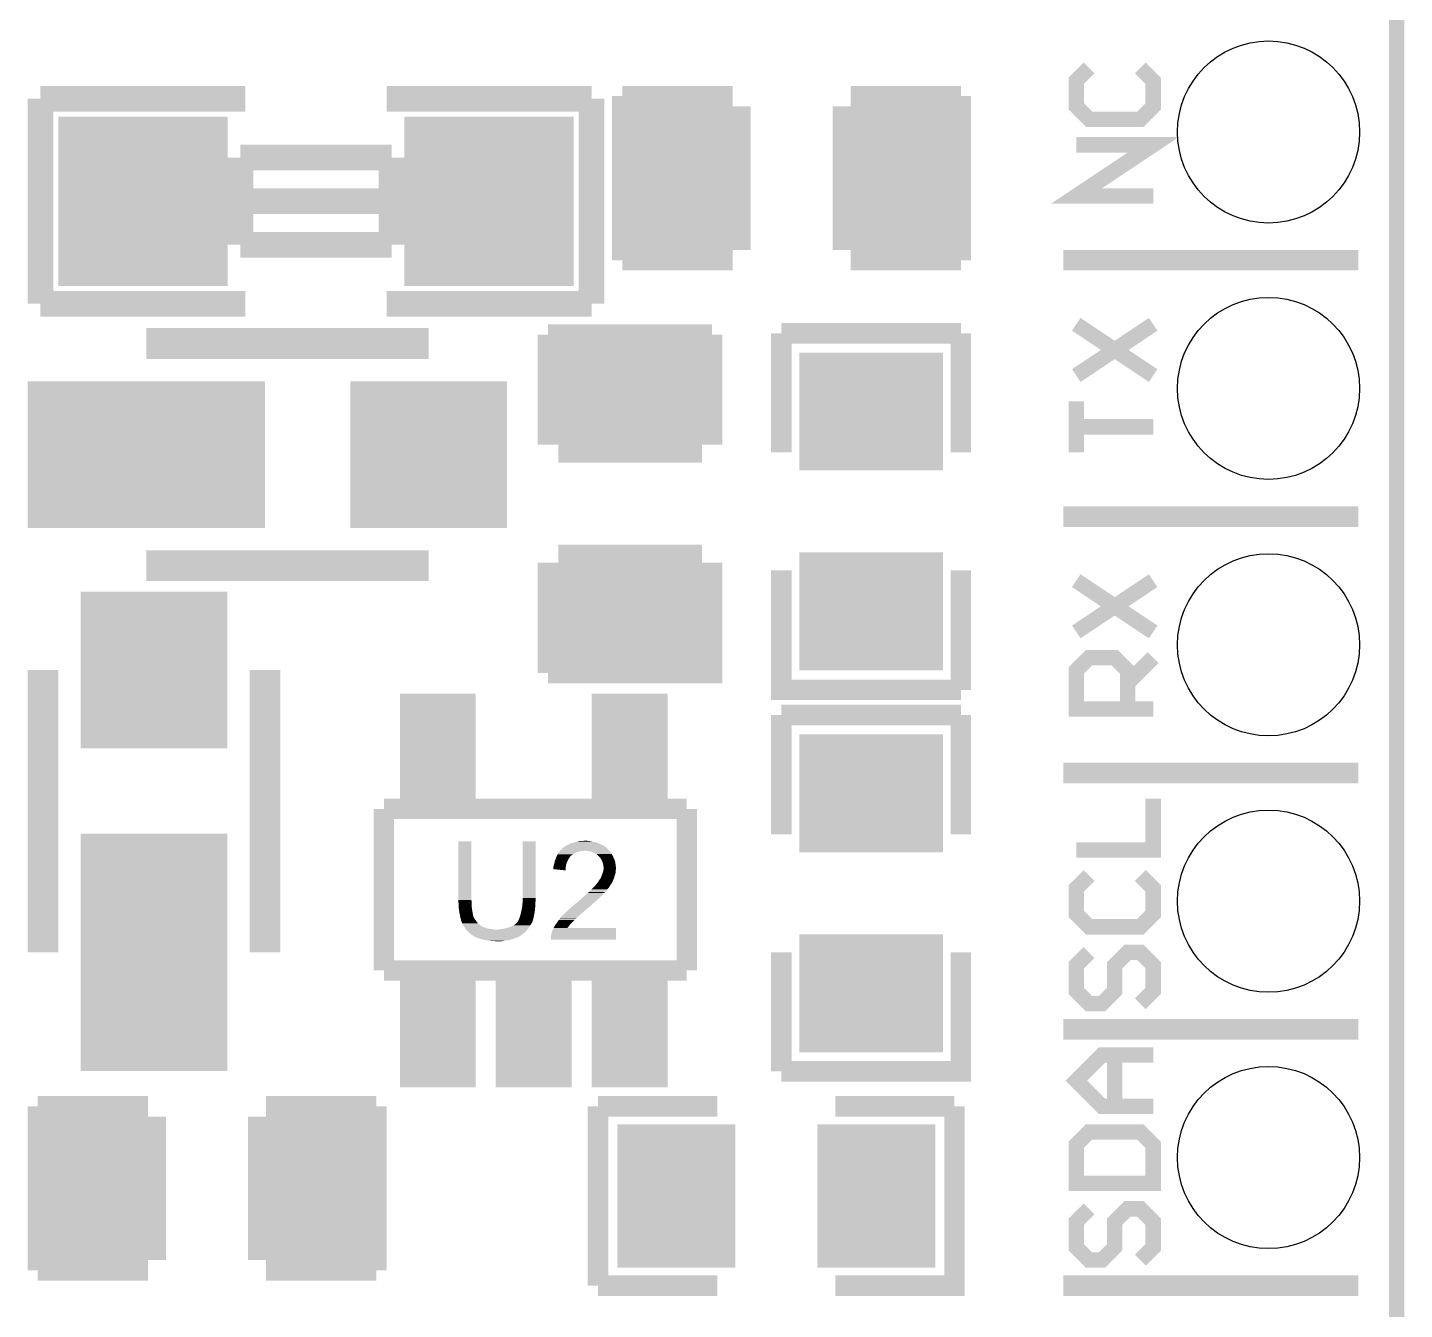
# Model space of a CAD drawing. Extents: x -1.4 to 24.2, y -3.9 to 40.3.
# Drawn here: x 10.57 to 24.21, y 3.58 to 16.28 of the extents above; entities that cross this region are included whole.
import ezdxf

# ---------------------------------------------------------------- set-up
doc = ezdxf.new("R2010")
doc.units = 0
doc.layers.get('0').update_dxf_attribs({"linetype": 'CONTINUOUS'})
for name, color, linetype in [('USBI2CCLICK_V102A_GKO', 5, 'CONTINUOUS'), ('USBI2CCLICK_V102A_GTO', 14, 'CONTINUOUS'), ('USBI2CCLICK_V102A_GTS', 12, 'CONTINUOUS')]:
    doc.layers.add(name, color=color, linetype=linetype)

# ---------------------------------------------------------------- blocks, each defined once
blk = doc.blocks.new('RECTANGLE_37')
blk.add_solid([(0.5842, 0.7112), (0.5842, -0.7112), (-0.5842, 0.7112), (-0.5842, -0.7112)])
blk = doc.blocks.new('RECTANGLE_88')
blk.add_solid([(0.72644, 1.17602), (0.72644, -1.17602), (-0.72644, 1.17602), (-0.72644, -1.17602)])
blk = doc.blocks.new('RECTANGLE_89')
blk.add_solid([(0.72644, 0.77597), (0.72644, -0.77597), (-0.72644, 0.77597), (-0.72644, -0.77597)])
blk = doc.blocks.new('RECTANGLE_90')
blk.add_solid([(0.37592, 0.60071), (0.37592, -0.60071), (-0.37592, 0.60071), (-0.37592, -0.60071)])
blk = doc.blocks.new('SQUARE_91')
blk.add_solid([(0.8382, 0.8382), (0.8382, -0.8382), (-0.8382, 0.8382), (-0.8382, -0.8382)])
blk = doc.blocks.new('RECTANGLE_92')
blk.add_solid([(0.7112, 0.5842), (0.7112, -0.5842), (-0.7112, 0.5842), (-0.7112, -0.5842)])
blk = doc.blocks.new('RECTANGLE_93')
blk.add_solid([(0.77597, 0.72644), (0.77597, -0.72644), (-0.77597, 0.72644), (-0.77597, -0.72644)])
blk = doc.blocks.new('RECTANGLE_94')
blk.add_solid([(1.17602, 0.72644), (1.17602, -0.72644), (-1.17602, 0.72644), (-1.17602, -0.72644)])
blk = doc.blocks.new('ROUND_65')
blk.add_circle((0, 0), 0.902)

msp = doc.modelspace()

# ---------------------------------------------------------------- linework, layer by layer
at = {"layer": 'USBI2CCLICK_V102A_GKO', "const_width": 0.1524}
msp.add_lwpolyline([(24.13, -1.27), (24.13, 39.116)], dxfattribs=at)
at = {"layer": 'USBI2CCLICK_V102A_GTO'}
for points, const_width in [([(21.082, 15.875), (20.955, 15.748), (20.955, 15.494), (21.082, 15.367), (21.59, 15.367), (21.717, 15.494), (21.717, 15.748), (21.59, 15.875)], 0.1524), ([(10.6934, 15.5702), (12.7254, 15.5702)], 0.254), ([(10.6934, 13.5382), (10.6934, 15.5702)], 0.254), ([(14.1224, 15.5702), (16.1544, 15.5702)], 0.254), ([(16.1544, 13.5382), (16.1544, 15.5702)], 0.254), ([(16.4592, 13.97), (16.4592, 15.5956)], 0.2032), ([(16.4592, 15.5956), (17.5514, 15.5956)], 0.2032), ([(18.7198, 15.5956), (19.812, 15.5956)], 0.2032), ([(19.812, 13.97), (19.812, 15.5956)], 0.2032), ([(21.717, 14.605), (20.955, 14.605), (21.717, 15.113), (20.955, 15.113)], 0.1524), ([(12.6746, 14.986), (14.1732, 14.986)], 0.254), ([(12.6746, 14.1224), (12.6746, 14.986)], 0.254), ([(14.1732, 14.1224), (14.1732, 14.986)], 0.254), ([(12.6746, 14.5542), (14.1732, 14.5542)], 0.254), ([(12.6746, 14.1224), (14.1732, 14.1224)], 0.254), ([(16.4592, 13.97), (17.5514, 13.97)], 0.2032), ([(18.7198, 13.97), (19.812, 13.97)], 0.2032), ([(20.828, 13.97), (23.749, 13.97)], 0.2032), ([(10.6934, 13.5382), (12.7254, 13.5382)], 0.254), ([(14.1224, 13.5382), (16.1544, 13.5382)], 0.254), ([(20.955, 12.827), (21.717, 13.335)], 0.1524), ([(20.955, 13.335), (21.717, 12.827)], 0.1524), ([(11.74242, 13.1445), (14.5415, 13.1445)], 0.3048), ([(15.7226, 13.2334), (17.3482, 13.2334)], 0.2032), ([(15.7226, 12.1412), (15.7226, 13.2334)], 0.2032), ([(17.3482, 12.1412), (17.3482, 13.2334)], 0.2032), ([(18.034, 13.2461), (19.812, 13.2461)], 0.2032), ([(18.034, 13.2461), (18.034, 12.065)], 0.2032), ([(19.812, 12.065), (19.812, 13.2461)], 0.2032), ([(20.955, 12.065), (20.955, 12.573), (20.955, 12.319), (21.717, 12.319)], 0.1524), ([(20.828, 11.43), (23.749, 11.43)], 0.2032), ([(11.74242, 10.94486), (14.5415, 10.94486)], 0.3048), ([(15.7226, 9.8806), (17.3482, 9.8806), (17.3482, 10.9728)], 0.2032), ([(15.7226, 9.8806), (15.7226, 10.9728)], 0.2032), ([(18.034, 10.8966), (18.034, 9.71296), (19.812, 9.71296)], 0.2032), ([(19.812, 9.71296), (19.812, 10.8966)], 0.2032), ([(20.955, 10.287), (21.717, 10.795)], 0.1524), ([(20.955, 10.795), (21.717, 10.287)], 0.1524), ([(21.717, 9.525), (20.955, 9.525), (20.955, 9.906), (21.082, 10.033), (21.336, 10.033), (21.463, 9.906), (21.463, 9.525)], 0.1524), ([(21.463, 9.779), (21.717, 10.033)], 0.1524), ([(10.7188, 7.112), (10.7188, 9.91108)], 0.3048), ([(12.91844, 7.112), (12.91844, 9.91108)], 0.3048), ([(18.034, 8.28294), (18.034, 9.46404)], 0.2032), ([(18.034, 9.46404), (19.812, 9.46404)], 0.2032), ([(19.812, 8.28294), (19.812, 9.46404)], 0.2032), ([(20.828, 8.89), (23.749, 8.89)], 0.2032), ([(14.097, 8.5344), (14.097, 6.9342)], 0.20066), ([(14.097, 8.5344), (17.09674, 8.5344)], 0.20066), ([(17.09674, 6.9342), (17.09674, 8.5344)], 0.20066), ([(20.955, 8.128), (21.717, 8.128), (21.717, 8.636)], 0.1524), ([(21.082, 7.874), (20.955, 7.747), (20.955, 7.493), (21.082, 7.366), (21.59, 7.366), (21.717, 7.493), (21.717, 7.747), (21.59, 7.874)], 0.1524), ([(18.034, 5.93344), (19.812, 5.93344), (19.812, 7.11454)], 0.2032), ([(18.034, 5.93344), (18.034, 7.11454)], 0.2032), ([(21.082, 7.112), (20.955, 6.985), (20.955, 6.731), (21.082, 6.604), (21.209, 6.604), (21.336, 6.731), (21.336, 6.985), (21.463, 7.112), (21.59, 7.112), (21.717, 6.985), (21.717, 6.731), (21.59, 6.604)], 0.1524), ([(14.097, 6.9342), (17.09674, 6.9342)], 0.20066), ([(20.828, 6.35), (23.749, 6.35)], 0.2032), ([(21.717, 5.588), (21.209, 5.588), (20.955, 5.842), (21.209, 6.096), (21.717, 6.096), (21.336, 6.096), (21.336, 5.588)], 0.1524), ([(10.668, 3.9624), (10.668, 5.588)], 0.2032), ([(10.668, 5.588), (11.7602, 5.588)], 0.2032), ([(12.9286, 5.588), (14.0208, 5.588)], 0.2032), ([(14.0208, 3.9624), (14.0208, 5.588)], 0.2032), ([(16.2179, 3.81), (16.2179, 5.588)], 0.2032), ([(16.2179, 5.588), (17.399, 5.588)], 0.2032), ([(18.5674, 5.588), (19.7485, 5.588)], 0.2032), ([(18.5674, 3.81), (19.7485, 3.81), (19.7485, 5.588)], 0.2032), ([(20.955, 4.826), (21.717, 4.826), (21.717, 5.207), (21.59, 5.334), (21.082, 5.334), (20.955, 5.207), (20.955, 4.826)], 0.1524), ([(21.082, 4.572), (20.955, 4.445), (20.955, 4.191), (21.082, 4.064), (21.209, 4.064), (21.336, 4.191), (21.336, 4.445), (21.463, 4.572), (21.59, 4.572), (21.717, 4.445), (21.717, 4.191), (21.59, 4.064)], 0.1524), ([(10.668, 3.9624), (11.7602, 3.9624)], 0.2032), ([(12.9286, 3.9624), (14.0208, 3.9624)], 0.2032), ([(16.2179, 3.81), (17.399, 3.81)], 0.2032), ([(20.828, 3.81), (23.749, 3.81)], 0.2032)]:
    msp.add_lwpolyline(points, dxfattribs=dict(at, const_width=const_width))
for points in [[(14.8336, 7.630158), (14.83362, 8.214338), (14.96314, 7.630158), (14.96314, 8.214338)], [(14.83362, 8.214338), (14.833622, 8.21436), (14.96314, 8.214338), (14.833622, 8.21436)], [(15.47114, 7.65048), (15.47116, 8.214338), (15.60068, 7.65048), (15.60068, 8.214338)], [(15.47116, 8.214338), (15.471162, 8.21436), (15.60068, 8.214338), (15.471162, 8.21436)], [(15.9258, 8.18134), (15.94104, 8.18896), (16.24923, 8.18134), (16.23145, 8.18896)], [(15.94104, 8.18896), (15.95882, 8.196582), (16.23145, 8.18896), (16.213664, 8.196582)], [(15.95882, 8.196582), (15.967706, 8.19912), (16.213664, 8.196582), (16.207742, 8.19912)], [(15.967706, 8.19912), (15.9766, 8.20166), (16.207742, 8.19912), (16.198218, 8.20166)], [(15.9766, 8.20166), (16.00708, 8.20928), (16.198218, 8.20166), (16.16964, 8.20928)], [(16.00708, 8.20928), (16.01724, 8.21182), (16.16964, 8.20928), (16.154402, 8.21182)], [(16.01724, 8.21182), (16.040102, 8.2169), (16.154402, 8.21182), (16.123922, 8.2169)], [(16.0655, 8.2169), (16.090898, 8.21944), (16.113762, 8.2169), (16.103602, 8.21944)], [(15.800432, 8.046718), (15.80134, 8.049258), (15.930878, 8.046718), (15.932782, 8.049258)], [(15.80134, 8.049258), (15.804856, 8.05688), (15.932782, 8.049258), (15.9385, 8.05688)], [(15.804856, 8.05688), (15.808374, 8.0645), (15.9385, 8.05688), (15.94358, 8.0645)], [(15.808374, 8.0645), (15.809546, 8.067038), (15.94358, 8.0645), (15.94612, 8.067038)], [(15.809546, 8.067038), (15.81658, 8.082278), (15.94612, 8.067038), (15.965712, 8.082278)], [(15.81658, 8.082278), (15.818032, 8.08482), (15.965712, 8.082278), (15.968982, 8.08482)], [(15.818032, 8.08482), (15.825288, 8.09752), (15.968982, 8.08482), (15.99184, 8.09752)], [(15.825288, 8.09752), (15.82674, 8.100058), (15.99184, 8.09752), (15.99755, 8.100058)], [(15.82674, 8.100058), (15.83309, 8.10768), (15.99755, 8.100058), (16.014698, 8.10768)], [(15.83309, 8.10768), (15.841556, 8.11784), (16.014698, 8.10768), (16.055338, 8.11784)], [(15.841556, 8.11784), (15.843672, 8.120378), (16.073116, 8.11784), (16.078196, 8.120378)], [(15.843672, 8.12038), (15.852138, 8.130538), (16.32966, 8.12038), (16.319504, 8.130538)], [(15.843672, 8.120378), (15.843672, 8.12038), (16.078196, 8.120378), (16.085822, 8.12038)], [(15.852138, 8.130538), (15.859744, 8.138144), (16.319504, 8.130538), (16.316964, 8.138144)], [(15.859744, 8.138144), (15.85976, 8.13816), (16.316964, 8.138144), (16.314426, 8.13816)], [(15.85976, 8.13816), (15.862302, 8.140702), (16.314426, 8.13816), (16.311878, 8.140702)], [(15.862302, 8.140702), (15.875004, 8.1534), (16.311878, 8.140702), (16.29664, 8.1534)], [(15.875004, 8.1534), (15.882622, 8.155944), (16.29664, 8.1534), (16.29308, 8.155944)], [(15.882622, 8.155944), (15.890244, 8.163562), (16.29308, 8.155944), (16.282416, 8.163562)], [(15.890244, 8.163562), (15.895318, 8.1661), (16.282416, 8.163562), (16.278862, 8.1661)], [(15.895318, 8.1661), (15.900398, 8.16864), (16.278862, 8.1661), (16.274418, 8.16864)], [(15.900398, 8.16864), (15.913098, 8.17626), (16.274418, 8.16864), (16.261082, 8.17626)], [(15.913098, 8.17626), (15.9258, 8.18134), (16.261082, 8.17626), (16.24923, 8.18134)], [(16.116302, 8.11784), (16.085822, 8.12038), (16.3322, 8.11784), (16.32966, 8.12038)], [(16.116314, 8.117838), (16.116302, 8.11784), (16.3322, 8.117838), (16.3322, 8.11784)], [(16.144238, 8.11276), (16.116314, 8.117838), (16.336012, 8.11276), (16.3322, 8.117838)], [(16.157786, 8.10768), (16.144238, 8.11276), (16.339822, 8.10768), (16.336012, 8.11276)], [(16.16456, 8.10514), (16.157786, 8.10768), (16.342362, 8.10514), (16.339822, 8.10768)], [(16.174724, 8.100058), (16.16456, 8.10514), (16.347442, 8.100058), (16.342362, 8.10514)], [(16.200118, 8.08736), (16.174724, 8.100058), (16.35506, 8.08736), (16.347442, 8.100058)], [(16.200122, 8.087358), (16.200118, 8.08736), (16.35506, 8.087358), (16.35506, 8.08736)], [(16.21028, 8.07974), (16.200122, 8.087358), (16.358524, 8.07974), (16.35506, 8.087358)], [(16.217896, 8.07466), (16.21028, 8.07974), (16.360834, 8.07466), (16.358524, 8.07974)], [(16.220438, 8.069584), (16.217896, 8.07466), (16.36314, 8.069584), (16.360834, 8.07466)], [(16.230602, 8.05942), (16.220438, 8.069584), (16.36776, 8.05942), (16.36314, 8.069584)], [(16.238218, 8.051802), (16.230602, 8.05942), (16.371278, 8.051802), (16.36776, 8.05942)], [(16.25092, 8.031478), (16.238218, 8.051802), (16.38066, 8.031478), (16.371278, 8.051802)], [(15.7734, 7.950202), (15.775304, 7.95782), (15.897268, 7.950202), (15.89786, 7.95782)], [(15.7734, 7.93752), (15.7734, 7.950202), (15.896284, 7.93752), (15.897268, 7.950202)], [(15.895298, 7.924802), (15.7734, 7.93752), (15.895298, 7.924802), (15.896284, 7.93752)], [(15.775304, 7.95782), (15.77848, 7.97052), (15.89786, 7.95782), (15.900168, 7.97052)], [(15.77848, 7.97052), (15.781022, 7.98322), (15.900168, 7.97052), (15.902478, 7.98322)], [(15.781022, 7.98322), (15.781866, 7.985758), (15.902478, 7.98322), (15.90294, 7.985758)], [(15.781866, 7.985758), (15.7861, 7.99846), (15.90294, 7.985758), (15.90802, 7.99846)], [(15.7861, 7.99846), (15.788218, 8.01116), (15.90802, 7.99846), (15.9131, 8.01116)], [(15.788218, 8.01116), (15.788642, 8.0137), (15.9131, 8.01116), (15.914188, 8.0137)], [(15.788642, 8.0137), (15.794084, 8.02894), (15.914188, 8.0137), (15.92072, 8.02894)], [(15.794084, 8.02894), (15.800432, 8.046718), (15.92072, 8.02894), (15.930878, 8.046718)], [(16.25346, 8.0264), (16.25092, 8.031478), (16.383002, 8.0264), (16.38066, 8.031478)], [(16.26108, 8.011162), (16.25346, 8.0264), (16.387354, 8.011162), (16.383002, 8.0264)], [(16.261718, 8.008618), (16.26108, 8.011162), (16.38808, 8.008618), (16.387354, 8.011162)], [(16.266162, 7.99084), (16.261718, 8.008618), (16.390304, 7.99084), (16.38808, 8.008618)], [(16.26362, 7.899398), (16.26743, 7.9121), (16.391344, 7.899398), (16.39316, 7.9121)], [(16.271238, 7.975602), (16.266162, 7.99084), (16.392208, 7.975602), (16.390304, 7.99084)], [(16.26743, 7.9121), (16.27124, 7.924802), (16.39316, 7.9121), (16.39316, 7.924802)], [(16.27124, 7.962902), (16.271238, 7.975602), (16.393796, 7.962902), (16.392208, 7.975602)], [(16.27378, 7.952742), (16.27124, 7.962902), (16.395066, 7.952742), (16.393796, 7.962902)], [(16.27124, 7.924802), (16.271492, 7.927338), (16.39316, 7.924802), (16.39316, 7.927338)], [(16.271492, 7.927338), (16.272508, 7.937498), (16.39316, 7.927338), (16.3957, 7.937498)], [(16.272508, 7.937498), (16.273524, 7.947658), (16.3957, 7.937498), (16.3957, 7.947658)], [(16.273524, 7.947658), (16.27378, 7.950198), (16.3957, 7.947658), (16.395384, 7.950198)], [(16.27378, 7.950198), (16.27378, 7.952742), (16.395384, 7.950198), (16.395066, 7.952742)], [(16.174722, 7.75716), (16.18996, 7.77494), (16.32712, 7.75716), (16.336996, 7.77494)], [(16.18996, 7.77494), (16.19419, 7.780018), (16.336996, 7.77494), (16.339818, 7.780018)], [(16.19419, 7.780018), (16.20689, 7.795262), (16.339818, 7.780018), (16.35252, 7.795262)], [(16.20689, 7.795262), (16.21536, 7.805426), (16.35252, 7.795262), (16.357602, 7.805426)], [(16.21536, 7.805426), (16.215382, 7.80796), (16.357602, 7.805426), (16.358868, 7.80796)], [(16.215382, 7.80796), (16.217906, 7.807974), (16.358868, 7.80796), (16.358876, 7.807974)], [(16.217906, 7.807974), (16.219168, 7.8105), (16.358876, 7.807974), (16.36014, 7.8105)], [(16.219168, 7.8105), (16.222982, 7.818122), (16.36014, 7.8105), (16.363188, 7.818122)], [(16.222982, 7.818122), (16.226366, 7.8232), (16.363188, 7.818122), (16.36522, 7.8232)], [(16.226366, 7.8232), (16.231444, 7.830816), (16.36522, 7.8232), (16.36776, 7.830816)], [(16.231444, 7.830816), (16.23314, 7.83336), (16.36776, 7.830816), (16.370296, 7.83336)], [(16.23314, 7.83336), (16.24584, 7.851142), (16.370296, 7.83336), (16.376966, 7.851142)], [(16.24584, 7.851142), (16.246684, 7.853678), (16.376966, 7.851142), (16.377918, 7.853678)], [(16.246684, 7.853678), (16.253458, 7.873998), (16.377918, 7.853678), (16.383, 7.873998)], [(16.253458, 7.873998), (16.25346, 7.874), (16.383, 7.873998), (16.383, 7.874)], [(16.25346, 7.874), (16.261586, 7.894316), (16.383, 7.874), (16.390618, 7.894316)], [(16.261586, 7.894316), (16.26362, 7.899398), (16.390618, 7.894316), (16.391344, 7.899398)], [(15.47114, 7.627618), (15.47114, 7.65048), (15.60068, 7.627618), (15.60068, 7.65048)], [(16.03756, 7.63016), (16.052798, 7.642858), (16.20774, 7.63016), (16.220438, 7.642858)], [(16.052798, 7.642858), (16.052802, 7.642862), (16.220438, 7.642858), (16.220442, 7.642862)], [(16.052802, 7.642862), (16.065498, 7.655558), (16.220442, 7.642862), (16.235678, 7.655558)], [(16.065498, 7.655558), (16.06804, 7.6581), (16.235678, 7.655558), (16.23771, 7.6581)], [(16.06804, 7.6581), (16.07989, 7.668258), (16.23771, 7.6581), (16.245838, 7.668258)], [(16.07989, 7.668258), (16.08582, 7.67334), (16.245838, 7.668258), (16.25219, 7.67334)], [(16.08582, 7.67334), (16.091288, 7.678418), (16.25219, 7.67334), (16.258538, 7.678418)], [(16.091288, 7.678418), (16.1077, 7.693658), (16.258538, 7.678418), (16.273778, 7.693658)], [(16.1077, 7.693658), (16.115908, 7.70128), (16.273778, 7.693658), (16.27886, 7.70128)], [(16.115908, 7.70128), (16.12138, 7.70636), (16.27886, 7.70128), (16.28394, 7.70636)], [(16.12138, 7.70636), (16.12646, 7.71144), (16.28394, 7.70636), (16.28902, 7.71144)], [(16.12646, 7.71144), (16.15186, 7.73684), (16.28902, 7.71144), (16.30934, 7.73684)], [(16.15186, 7.73684), (16.15694, 7.74192), (16.30934, 7.73684), (16.313784, 7.74192)], [(16.15694, 7.74192), (16.174722, 7.75716), (16.313784, 7.74192), (16.32712, 7.75716)], [(14.8336, 7.622538), (14.8336, 7.630158), (14.965046, 7.622538), (14.96314, 7.630158)], [(14.833832, 7.619998), (14.8336, 7.622538), (14.96568, 7.619998), (14.965046, 7.622538)], [(14.83614, 7.5946), (14.833832, 7.619998), (14.96568, 7.5946), (14.96568, 7.619998)], [(14.83614, 7.57936), (14.83614, 7.5946), (14.96568, 7.57936), (14.96568, 7.5946)], [(14.83614, 7.569202), (14.83614, 7.57936), (14.966528, 7.569202), (14.96568, 7.57936)], [(14.838398, 7.54888), (14.83614, 7.569202), (14.96822, 7.54888), (14.966528, 7.569202)], [(14.83868, 7.54634), (14.838398, 7.54888), (14.968644, 7.54634), (14.96822, 7.54888)], [(14.84376, 7.505702), (14.83868, 7.54634), (14.975418, 7.505702), (14.968644, 7.54634)], [(14.84884, 7.487922), (14.84376, 7.505702), (14.97838, 7.487922), (14.975418, 7.505702)], [(15.45082, 7.490458), (15.459286, 7.528558), (15.585914, 7.490458), (15.59306, 7.528558)], [(15.459286, 7.528558), (15.46098, 7.53618), (15.59306, 7.528558), (15.593568, 7.53618)], [(15.46098, 7.53618), (15.46606, 7.561578), (15.593568, 7.53618), (15.59526, 7.561578)], [(15.46606, 7.561578), (15.466568, 7.566662), (15.59526, 7.561578), (15.5956, 7.566662)], [(15.466568, 7.566662), (15.46809, 7.581898), (15.5956, 7.566662), (15.59814, 7.581898)], [(15.46809, 7.581898), (15.4686, 7.58698), (15.59814, 7.581898), (15.59814, 7.58698)], [(15.4686, 7.58698), (15.470928, 7.614918), (15.59814, 7.58698), (15.59814, 7.614918)], [(15.470928, 7.614918), (15.47114, 7.617458), (15.59814, 7.614918), (15.598648, 7.617458)], [(15.47114, 7.617458), (15.47114, 7.627618), (15.598648, 7.617458), (15.60068, 7.627618)], [(15.88262, 7.493), (15.9004, 7.51078), (16.04772, 7.493), (16.07058, 7.51078)], [(15.9004, 7.51078), (15.90802, 7.5184), (16.07058, 7.51078), (16.080738, 7.5184)], [(15.90802, 7.5184), (15.928338, 7.538718), (16.080738, 7.5184), (16.10106, 7.538718)], [(15.928338, 7.538718), (15.930878, 7.541258), (16.10106, 7.538718), (16.106136, 7.541258)], [(15.930878, 7.541258), (15.93088, 7.54126), (16.106136, 7.541258), (16.106138, 7.54126)], [(15.93088, 7.54126), (15.954894, 7.56158), (16.106138, 7.54126), (16.129, 7.56158)], [(15.954894, 7.56158), (15.9639, 7.5692), (16.129, 7.56158), (16.138796, 7.5692)], [(15.9639, 7.5692), (15.975754, 7.57936), (16.138796, 7.5692), (16.151858, 7.57936)], [(15.975754, 7.57936), (15.999466, 7.59968), (16.151858, 7.57936), (16.172178, 7.59968)], [(15.999466, 7.59968), (16.000312, 7.599682), (16.172178, 7.59968), (16.17218, 7.599682)], [(16.000312, 7.599682), (16.002006, 7.599686), (16.17218, 7.599682), (16.172184, 7.599686)], [(16.002006, 7.599686), (16.014702, 7.61238), (16.172184, 7.599686), (16.186994, 7.61238)], [(16.014702, 7.61238), (16.02486, 7.62), (16.186994, 7.61238), (16.195884, 7.62)], [(16.02486, 7.62), (16.03756, 7.63016), (16.195884, 7.62), (16.20774, 7.63016)], [(14.848842, 7.48792), (14.84884, 7.487922), (14.97838, 7.48792), (14.97838, 7.487922)], [(14.850656, 7.475218), (14.848842, 7.48792), (14.980922, 7.475218), (14.97838, 7.48792)], [(14.85138, 7.47014), (14.850656, 7.475218), (14.982954, 7.47014), (14.980922, 7.475218)], [(14.852652, 7.462516), (14.85138, 7.47014), (14.986, 7.462516), (14.982954, 7.47014)], [(14.853076, 7.459974), (14.852652, 7.462516), (14.986004, 7.459974), (14.986, 7.462516)], [(14.85392, 7.454902), (14.853076, 7.459974), (14.989386, 7.454902), (14.986004, 7.459974)], [(14.854938, 7.452358), (14.85392, 7.454902), (14.99108, 7.452358), (14.989386, 7.454902)], [(14.858998, 7.442202), (14.854938, 7.452358), (14.99616, 7.442202), (14.99108, 7.452358)], [(14.859, 7.4422), (14.858998, 7.442202), (14.99616, 7.4422), (14.99616, 7.442202)], [(14.86154, 7.429502), (14.859, 7.4422), (15.00632, 7.429502), (14.99616, 7.4422)], [(14.861542, 7.4295), (14.86154, 7.429502), (15.00632, 7.4295), (15.00632, 7.429502)], [(14.86662, 7.414262), (14.861542, 7.4295), (15.01648, 7.414262), (15.00632, 7.4295)], [(14.866622, 7.41426), (14.86662, 7.414262), (15.01648, 7.41426), (15.01648, 7.414262)], [(14.869158, 7.409184), (14.866622, 7.41426), (15.02071, 7.409184), (15.01648, 7.41426)], [(14.86916, 7.404104), (14.869158, 7.409184), (15.024944, 7.404104), (15.02071, 7.409184)], [(14.872128, 7.399018), (14.86916, 7.404104), (15.02918, 7.399018), (15.024944, 7.404104)], [(14.881016, 7.38378), (14.872128, 7.399018), (15.046962, 7.38378), (15.02918, 7.399018)], [(14.88694, 7.37362), (14.881016, 7.38378), (15.06322, 7.37362), (15.046962, 7.38378)], [(14.888558, 7.37108), (14.88694, 7.37362), (15.067284, 7.37108), (15.06322, 7.37362)], [(14.888562, 7.371074), (14.888558, 7.37108), (15.069826, 7.371074), (15.067284, 7.37108)], [(14.89179, 7.366), (14.888562, 7.371074), (15.074904, 7.366), (15.069826, 7.371074)], [(14.895024, 7.360918), (14.89179, 7.366), (15.0876, 7.360918), (15.074904, 7.366)], [(15.318738, 7.35584), (15.35176, 7.366), (15.531816, 7.35584), (15.539718, 7.366)], [(15.35176, 7.366), (15.382242, 7.381242), (15.539718, 7.366), (15.54734, 7.381242)], [(15.382242, 7.381242), (15.389856, 7.386318), (15.54734, 7.381242), (15.54988, 7.386318)], [(15.389856, 7.386318), (15.39748, 7.3914), (15.54988, 7.386318), (15.553266, 7.3914)], [(15.39748, 7.3914), (15.410176, 7.401558), (15.553266, 7.3914), (15.560038, 7.401558)], [(15.410176, 7.401558), (15.41018, 7.40156), (15.560038, 7.401558), (15.560038, 7.40156)], [(15.41018, 7.40156), (15.412722, 7.404104), (15.560038, 7.40156), (15.56131, 7.404104)], [(15.412722, 7.404104), (15.415262, 7.40918), (15.56131, 7.404104), (15.563848, 7.40918)], [(15.415262, 7.40918), (15.417796, 7.411716), (15.563848, 7.40918), (15.565118, 7.411716)], [(15.417796, 7.411716), (15.420336, 7.414258), (15.565118, 7.411716), (15.567656, 7.414258)], [(15.420336, 7.414258), (15.420342, 7.414264), (15.567656, 7.414258), (15.567656, 7.414264)], [(15.420342, 7.414264), (15.425422, 7.424422), (15.567656, 7.414264), (15.57056, 7.424422)], [(15.425422, 7.424422), (15.4305, 7.43204), (15.57056, 7.424422), (15.572738, 7.43204)], [(15.4305, 7.43204), (15.437612, 7.44982), (15.572738, 7.43204), (15.57782, 7.44982)], [(15.437612, 7.44982), (15.44066, 7.457438), (15.57782, 7.44982), (15.579342, 7.457438)], [(15.44066, 7.457438), (15.44574, 7.47268), (15.579342, 7.457438), (15.582392, 7.47268)], [(15.44574, 7.47268), (15.450094, 7.48792), (15.582392, 7.47268), (15.58544, 7.48792)], [(15.450094, 7.48792), (15.45082, 7.490458), (15.58544, 7.48792), (15.585914, 7.490458)], [(15.78356, 7.36346), (15.79118, 7.3787), (15.921596, 7.36346), (15.93342, 7.3787)], [(15.79118, 7.3787), (15.793722, 7.38378), (15.93342, 7.3787), (15.93723, 7.38378)], [(15.793722, 7.38378), (15.805148, 7.399018), (15.93723, 7.38378), (15.94866, 7.399018)], [(15.805148, 7.399018), (15.80896, 7.4041), (15.94866, 7.399018), (15.95374, 7.4041)], [(15.80896, 7.4041), (15.8242, 7.42696), (15.95374, 7.4041), (15.976598, 7.42696)], [(15.8242, 7.42696), (15.827756, 7.432042), (15.976598, 7.42696), (15.98168, 7.432042)], [(15.827756, 7.432042), (15.840202, 7.44982), (15.98168, 7.432042), (16.002, 7.44982)], [(15.840202, 7.44982), (15.841982, 7.452362), (16.002, 7.44982), (16.004542, 7.452362)], [(15.841982, 7.452362), (15.8623, 7.47268), (16.004542, 7.452362), (16.02486, 7.47268)], [(15.8623, 7.47268), (15.88262, 7.493), (16.02486, 7.47268), (16.04772, 7.493)], [(14.898256, 7.35584), (14.895024, 7.360918), (15.10538, 7.35584), (15.0876, 7.360918)], [(14.903106, 7.34822), (14.898256, 7.35584), (15.125702, 7.34822), (15.10538, 7.35584)], [(14.90472, 7.345682), (14.903106, 7.34822), (15.151082, 7.345682), (15.125702, 7.34822)], [(14.904722, 7.34568), (14.90472, 7.345682), (15.1511, 7.34568), (15.151082, 7.345682)], [(14.909238, 7.3406), (14.904722, 7.34568), (15.1765, 7.3406), (15.1511, 7.34568)], [(14.911496, 7.33806), (14.909238, 7.3406), (15.206978, 7.33806), (15.1765, 7.3406)], [(14.92504, 7.32282), (14.911496, 7.33806), (15.503876, 7.32282), (15.517424, 7.33806)], [(14.927944, 7.32028), (14.92504, 7.32282), (15.50162, 7.32028), (15.503876, 7.32282)], [(14.954066, 7.297422), (14.927944, 7.32028), (15.476222, 7.297422), (15.50162, 7.32028)], [(14.965678, 7.28726), (14.954066, 7.297422), (15.46267, 7.28726), (15.476222, 7.297422)], [(14.980918, 7.277102), (14.965678, 7.28726), (15.449124, 7.277102), (15.46267, 7.28726)], [(14.986002, 7.27456), (14.980918, 7.277102), (15.445736, 7.27456), (15.449124, 7.277102)], [(14.986014, 7.274554), (14.986002, 7.27456), (15.443194, 7.274554), (15.445736, 7.27456)], [(14.991076, 7.272022), (14.986014, 7.274554), (15.440656, 7.272022), (15.443194, 7.274554)], [(14.99108, 7.27202), (14.991076, 7.272022), (15.440654, 7.27202), (15.440656, 7.272022)], [(14.991084, 7.272016), (14.99108, 7.27202), (15.438114, 7.272016), (15.440654, 7.27202)], [(14.99362, 7.269482), (14.991084, 7.272016), (15.434312, 7.269482), (15.438114, 7.272016)], [(14.999552, 7.26694), (14.99362, 7.269482), (15.430498, 7.26694), (15.434312, 7.269482)], [(15.011408, 7.261858), (14.999552, 7.26694), (15.420338, 7.261858), (15.430498, 7.26694)], [(15.01733, 7.25932), (15.011408, 7.261858), (15.410178, 7.25932), (15.420338, 7.261858)], [(15.029182, 7.25424), (15.01733, 7.25932), (15.400018, 7.25424), (15.410178, 7.25932)], [(15.059666, 7.24408), (15.029182, 7.25424), (15.36954, 7.24408), (15.400018, 7.25424)], [(15.06728, 7.241542), (15.059666, 7.24408), (15.360656, 7.241542), (15.36954, 7.24408)], [(15.10538, 7.23392), (15.06728, 7.241542), (15.333978, 7.23392), (15.360656, 7.241542)], [(15.12189, 7.23138), (15.10538, 7.23392), (15.31366, 7.23138), (15.333978, 7.23392)], [(15.1384, 7.22884), (15.12189, 7.23138), (15.2908, 7.22884), (15.31366, 7.23138)], [(15.206978, 7.33806), (15.222222, 7.338062), (15.517424, 7.33806), (15.517426, 7.338062)], [(15.222222, 7.338062), (15.229844, 7.3406), (15.517426, 7.338062), (15.519682, 7.3406)], [(15.242542, 7.3406), (15.25524, 7.34314), (15.519682, 7.3406), (15.52194, 7.34314)], [(15.25524, 7.34314), (15.28572, 7.34822), (15.52194, 7.34314), (15.52589, 7.34822)], [(15.28572, 7.34822), (15.318738, 7.35584), (15.52589, 7.34822), (15.531816, 7.35584)], [(15.75054, 7.266942), (15.75562, 7.29234), (16.395682, 7.266942), (16.395688, 7.29234)], [(15.75054, 7.239022), (15.75054, 7.266942), (16.395678, 7.239022), (16.395682, 7.266942)], [(16.395678, 7.239), (15.75054, 7.239022), (16.395678, 7.239), (16.395678, 7.239022)], [(15.75562, 7.29234), (15.758162, 7.307582), (16.395688, 7.29234), (16.39569, 7.307582)], [(15.758162, 7.307582), (15.763244, 7.322822), (16.39569, 7.307582), (16.395692, 7.322822)], [(15.763244, 7.322822), (15.76578, 7.325364), (16.395692, 7.322822), (16.395694, 7.325364)], [(15.76578, 7.325364), (15.76832, 7.33298), (16.395694, 7.325364), (16.395694, 7.33298)], [(15.76832, 7.33298), (15.7734, 7.345682), (16.395694, 7.33298), (16.395698, 7.345682)], [(15.7734, 7.345682), (15.779192, 7.355818), (16.395698, 7.345682), (16.3957, 7.355818)], [(15.779192, 7.355818), (15.779204, 7.35584), (16.3957, 7.355818), (15.915684, 7.35584)], [(15.779204, 7.35584), (15.78356, 7.36346), (15.915684, 7.35584), (15.921596, 7.36346)], [(15.15618, 7.2263), (15.1384, 7.22884), (15.27937, 7.2263), (15.2908, 7.22884)], [(15.171418, 7.22376), (15.15618, 7.2263), (15.26794, 7.22376), (15.27937, 7.2263)], [(15.206978, 7.22122), (15.196818, 7.22376), (15.219682, 7.22122), (15.26794, 7.22376)]]:
    msp.add_solid(points, dxfattribs=at)

# ---------------------------------------------------------------- block references
at = {"layer": 'USBI2CCLICK_V102A_GTS'}
for name, p in [('ROUND_65', (22.86, 15.24)), ('RECTANGLE_37', (17.145, 14.7828)), ('RECTANGLE_37', (19.1262, 14.7828)), ('SQUARE_91', (11.7094, 14.5542)), ('SQUARE_91', (15.1384, 14.5542)), ('ROUND_65', (22.86, 12.7)), ('RECTANGLE_92', (16.5354, 12.5476)), ('RECTANGLE_92', (18.923, 12.4714)), ('RECTANGLE_94', (11.74242, 12.04468)), ('RECTANGLE_93', (14.5415, 12.04468)), ('RECTANGLE_92', (16.5354, 10.5664)), ('RECTANGLE_92', (18.923, 10.4902)), ('ROUND_65', (22.86, 10.16)), ('RECTANGLE_89', (11.81862, 9.91108)), ('RECTANGLE_90', (14.6304, 9.07542)), ('RECTANGLE_90', (16.53032, 9.07542)), ('RECTANGLE_92', (18.923, 8.68934)), ('ROUND_65', (22.86, 7.62)), ('RECTANGLE_88', (11.81862, 7.112)), ('RECTANGLE_92', (18.923, 6.70814)), ('RECTANGLE_90', (14.6304, 6.3754)), ('RECTANGLE_90', (15.58036, 6.3754)), ('RECTANGLE_90', (16.53032, 6.3754)), ('ROUND_65', (22.86, 5.08)), ('RECTANGLE_37', (11.3538, 4.7752)), ('RECTANGLE_37', (13.335, 4.7752)), ('RECTANGLE_37', (16.9926, 4.699)), ('RECTANGLE_37', (18.9738, 4.699))]:
    msp.add_blockref(name, p, dxfattribs=at)

doc.saveas('drawing.dxf')
